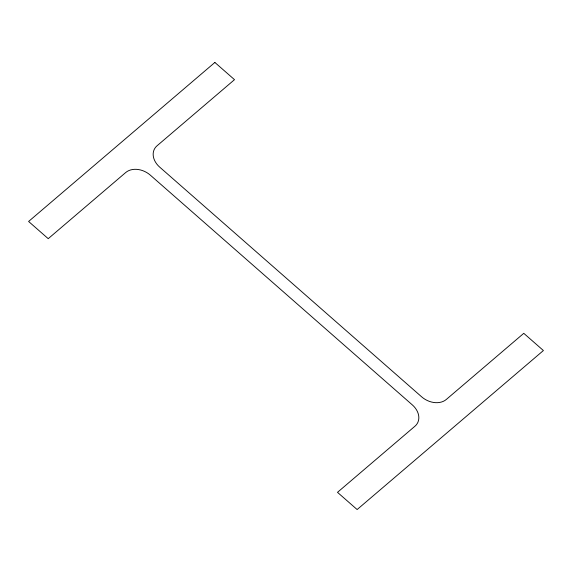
<?xml version="1.0" encoding="UTF-8"?>
<svg xmlns="http://www.w3.org/2000/svg" width="572" height="572" viewBox="0 0 572 572"><rect width="100%" height="100%" fill="white"/><g stroke="black" fill="none" stroke-linecap="round" stroke-linejoin="round"><path stroke-width="0.86" d="M214.872 62.455L28.6 221.464L48.227 238.674L125.733 172.515A18.454 14.014 29.2 0 1 150.336 175.154L412.283 404.854A18.454 14.014 29.2 0 1 415 426.169L337.494 492.335L357.128 509.545L543.4 350.536L523.773 333.326L446.267 399.485A18.454 14.014 29.2 0 1 421.664 396.846L159.717 167.146A18.454 14.014 29.2 0 1 157 145.831L234.506 79.665L214.872 62.455"/></g></svg>
